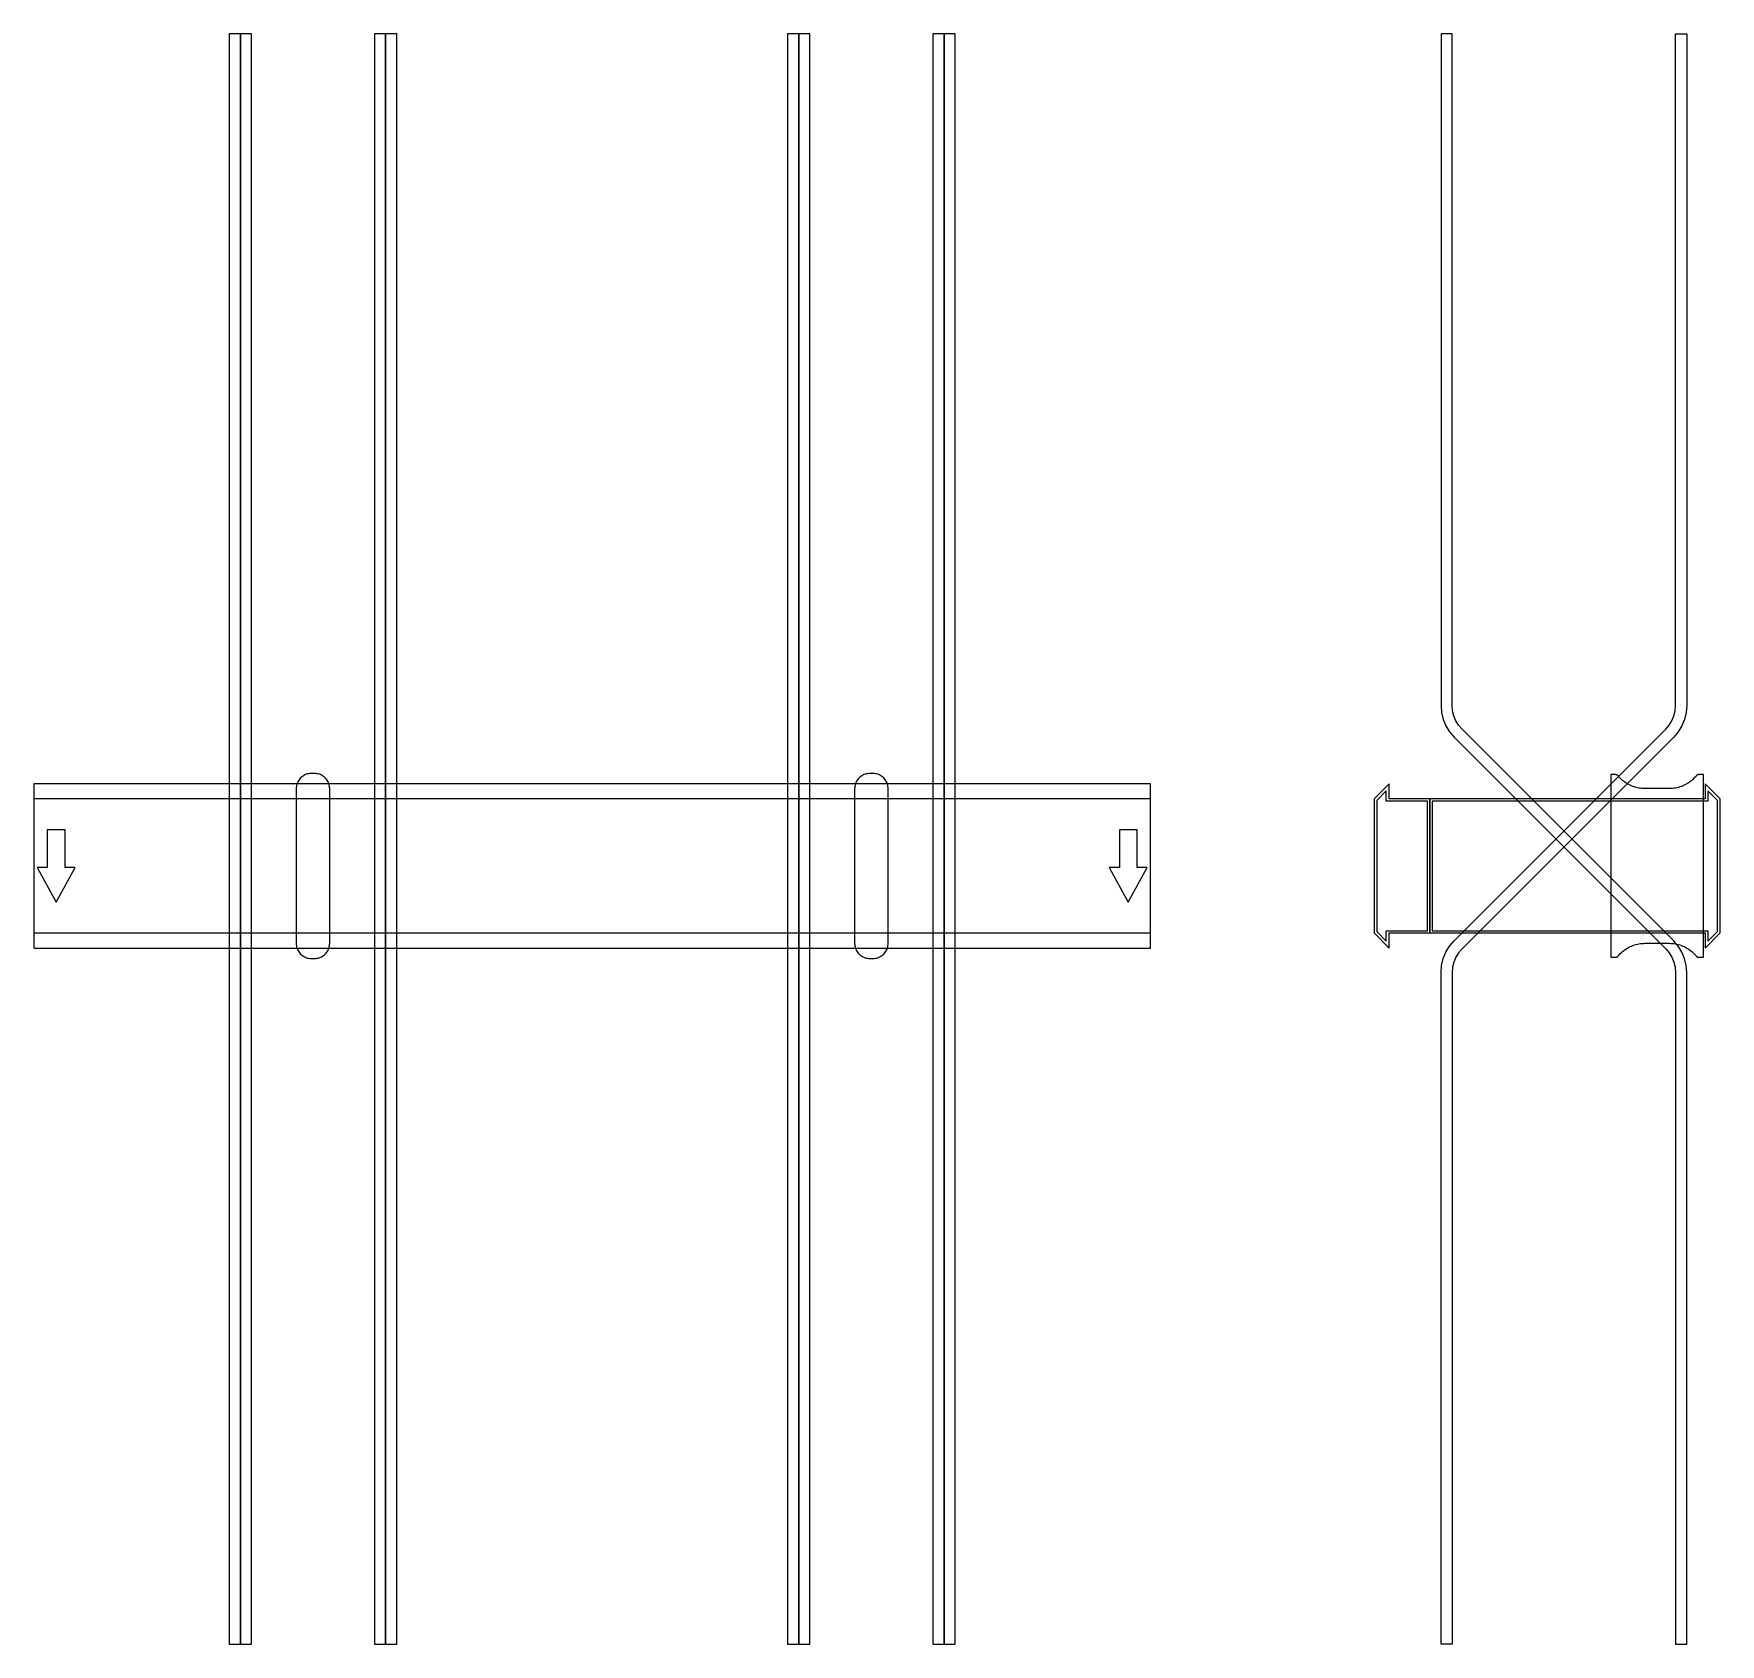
# Model space of a CAD drawing. Extents: x 0 to 1510, y -697 to 745.
import ezdxf

# ---------------------------------------------------------------- set-up
doc = ezdxf.new("R2010")
doc.units = 0
doc.layers.add('Halfen', color=7, linetype='CONTINUOUS')

msp = doc.modelspace()

# ---------------------------------------------------------------- linework, layer by layer
at = {"layer": 'Halfen', "color": 7}
for points in [[(185, -696.961), (185, 745.246), (175, 745.246), (175, -696.961)], [(195, -696.961), (195, 745.246), (185, 745.246), (185, -696.961)], [(315, -696.961), (315, 745.246), (305, 745.246), (305, -696.961)], [(325, -696.961), (325, 745.246), (315, 745.246), (315, -696.961)], [(685, -696.961), (685, 745.246), (675, 745.246), (675, -696.961)], [(695, -696.961), (695, 745.246), (685, 745.246), (685, -696.961)], [(815, -696.961), (815, 745.246), (805, 745.246), (805, -696.961)], [(825, -696.961), (825, 745.246), (815, 745.246), (815, -696.961)], [(1480, -696.961), (1480, -95.355), (1479.508, -89.098), (1478.042, -82.995), (1475.64, -77.196), (1472.361, -71.844), (1468.284, -67.071), (1278.787, 122.426), (1275.729, 126.006), (1273.27, 130.02), (1271.468, 134.369), (1270.369, 138.947), (1270, 143.64), (1270, 206.246), (1270, 745.246), (1260, 745.246), (1260, 206.246), (1260, 143.64), (1260.492, 137.382), (1261.958, 131.279), (1264.36, 125.48), (1267.639, 120.128), (1271.716, 115.355), (1461.213, -74.142), (1464.271, -77.722), (1466.73, -81.736), (1468.532, -86.085), (1469.631, -90.662), (1470, -95.355), (1470, -696.961)], [(1260, -696.961), (1260, -95.355), (1260.492, -89.098), (1261.958, -82.995), (1264.36, -77.196), (1267.639, -71.844), (1271.716, -67.071), (1461.213, 122.426), (1464.271, 126.006), (1466.73, 130.02), (1468.532, 134.369), (1469.631, 138.947), (1470, 143.64), (1470, 206.246), (1470, 745.246), (1480, 745.246), (1480, 206.246), (1480, 143.64), (1479.508, 137.382), (1478.042, 131.279), (1475.64, 125.48), (1472.361, 120.128), (1468.284, 115.355), (1278.787, -74.142), (1275.729, -77.722), (1273.27, -81.736), (1271.468, -86.085), (1270.369, -90.662), (1270, -95.355), (1270, -696.961)], [(265, -69.3), (265, -56.8), (265, 69.3), (264.958, 70.359), (264.834, 71.412), (264.627, 72.452), (264.339, 73.472), (263.972, 74.466), (263.529, 75.429), (263.011, 76.354), (262.422, 77.235), (261.765, 78.068), (261.046, 78.846), (260.268, 79.565), (259.435, 80.222), (258.554, 80.811), (257.629, 81.329), (256.666, 81.772), (255.672, 82.139), (254.652, 82.427), (253.612, 82.634), (252.559, 82.758), (251.5, 82.8), (248.5, 82.8), (247.441, 82.758), (246.388, 82.634), (245.348, 82.427), (244.328, 82.139), (243.334, 81.772), (242.371, 81.329), (241.446, 80.811), (240.565, 80.222), (239.732, 79.565), (238.954, 78.846), (238.235, 78.068), (237.578, 77.235), (236.989, 76.354), (236.471, 75.429), (236.028, 74.466), (235.661, 73.472), (235.373, 72.452), (235.166, 71.412), (235.042, 70.359), (235, 69.3), (235, -56.8), (235, -69.3), (235.042, -70.359), (235.166, -71.412), (235.373, -72.452), (235.661, -73.472), (236.028, -74.466), (236.471, -75.429), (236.989, -76.354), (237.578, -77.235), (238.235, -78.068), (238.954, -78.846), (239.732, -79.565), (240.565, -80.222), (241.446, -80.811), (242.371, -81.329), (243.334, -81.772), (244.328, -82.139), (245.348, -82.427), (246.388, -82.634), (247.441, -82.758), (248.5, -82.8), (251.5, -82.8), (252.559, -82.758), (253.612, -82.634), (254.652, -82.427), (255.672, -82.139), (256.666, -81.772), (257.629, -81.329), (258.554, -80.811), (259.435, -80.222), (260.268, -79.565), (261.046, -78.846), (261.765, -78.068), (262.422, -77.235), (263.011, -76.354), (263.529, -75.429), (263.972, -74.466), (264.339, -73.472), (264.627, -72.452), (264.834, -71.412), (264.958, -70.359), (265, -69.3)], [(765, -69.3), (765, -56.8), (765, 69.3), (764.958, 70.359), (764.834, 71.412), (764.627, 72.452), (764.339, 73.472), (763.972, 74.466), (763.529, 75.429), (763.011, 76.354), (762.422, 77.235), (761.765, 78.068), (761.046, 78.846), (760.268, 79.565), (759.435, 80.222), (758.554, 80.811), (757.629, 81.329), (756.666, 81.772), (755.672, 82.139), (754.652, 82.427), (753.612, 82.634), (752.559, 82.758), (751.5, 82.8), (748.5, 82.8), (747.441, 82.758), (746.388, 82.634), (745.348, 82.427), (744.328, 82.139), (743.334, 81.772), (742.371, 81.329), (741.446, 80.811), (740.565, 80.222), (739.732, 79.565), (738.954, 78.846), (738.235, 78.068), (737.578, 77.235), (736.989, 76.354), (736.471, 75.429), (736.028, 74.466), (735.661, 73.472), (735.373, 72.452), (735.166, 71.412), (735.042, 70.359), (735, 69.3), (735, -56.8), (735, -69.3), (735.042, -70.359), (735.166, -71.412), (735.373, -72.452), (735.661, -73.472), (736.028, -74.466), (736.471, -75.429), (736.989, -76.354), (737.578, -77.235), (738.235, -78.068), (738.954, -78.846), (739.732, -79.565), (740.565, -80.222), (741.446, -80.811), (742.371, -81.329), (743.334, -81.772), (744.328, -82.139), (745.348, -82.427), (746.388, -82.634), (747.441, -82.758), (748.5, -82.8), (751.5, -82.8), (752.559, -82.758), (753.612, -82.634), (754.652, -82.427), (755.672, -82.139), (756.666, -81.772), (757.629, -81.329), (758.554, -80.811), (759.435, -80.222), (760.268, -79.565), (761.046, -78.846), (761.765, -78.068), (762.422, -77.235), (763.011, -76.354), (763.529, -75.429), (763.972, -74.466), (764.339, -73.472), (764.627, -72.452), (764.834, -71.412), (764.958, -70.359), (765, -69.3)], [(1495, -81.8), (1495, 81.8), (1491, 81.8), (1490.846, 81.797), (1490.691, 81.786), (1490.538, 81.769), (1490.385, 81.746), (1490.234, 81.715), (1490.084, 81.678), (1489.936, 81.634), (1489.789, 81.584), (1489.646, 81.527), (1489.505, 81.464), (1489.366, 81.395), (1489.231, 81.32), (1489.1, 81.239), (1488.972, 81.153), (1488.848, 81.06), (1488.728, 80.963), (1488.613, 80.86), (1488.502, 80.752), (1488.397, 80.639), (1488.296, 80.522), (1487.41, 79.491), (1486.479, 78.5), (1485.505, 77.551), (1484.491, 76.646), (1483.437, 75.787), (1482.347, 74.975), (1481.222, 74.211), (1480.064, 73.499), (1478.876, 72.838), (1477.66, 72.23), (1476.418, 71.676), (1475.153, 71.178), (1473.867, 70.736), (1472.563, 70.351), (1471.243, 70.024), (1469.911, 69.756), (1468.567, 69.547), (1467.216, 69.397), (1465.859, 69.307), (1464.5, 69.277), (1442.5, 69.277), (1441.141, 69.307), (1439.784, 69.397), (1438.433, 69.547), (1437.089, 69.756), (1435.757, 70.024), (1434.437, 70.351), (1433.133, 70.736), (1431.847, 71.178), (1430.582, 71.676), (1429.34, 72.23), (1428.124, 72.838), (1426.936, 73.499), (1425.778, 74.211), (1424.653, 74.975), (1423.563, 75.787), (1422.509, 76.646), (1421.495, 77.551), (1420.521, 78.5), (1419.59, 79.491), (1418.704, 80.522), (1418.603, 80.639), (1418.498, 80.752), (1418.387, 80.86), (1418.272, 80.963), (1418.152, 81.06), (1418.028, 81.153), (1417.9, 81.239), (1417.769, 81.32), (1417.634, 81.395), (1417.495, 81.464), (1417.354, 81.527), (1417.211, 81.584), (1417.064, 81.634), (1416.916, 81.678), (1416.766, 81.715), (1416.615, 81.746), (1416.462, 81.769), (1416.309, 81.786), (1416.154, 81.797), (1416, 81.8), (1412, 81.8), (1412, -81.8), (1416, -81.8), (1416.154, -81.797), (1416.309, -81.786), (1416.462, -81.769), (1416.615, -81.746), (1416.766, -81.715), (1416.916, -81.678), (1417.064, -81.634), (1417.211, -81.584), (1417.354, -81.527), (1417.495, -81.464), (1417.634, -81.395), (1417.769, -81.32), (1417.9, -81.239), (1418.028, -81.153), (1418.152, -81.06), (1418.272, -80.963), (1418.387, -80.86), (1418.498, -80.752), (1418.603, -80.639), (1418.704, -80.522), (1419.59, -79.491), (1420.521, -78.5), (1421.495, -77.551), (1422.509, -76.646), (1423.563, -75.787), (1424.653, -74.975), (1425.778, -74.211), (1426.936, -73.499), (1428.124, -72.838), (1429.34, -72.23), (1430.582, -71.676), (1431.847, -71.178), (1433.133, -70.736), (1434.437, -70.351), (1435.757, -70.024), (1437.089, -69.756), (1438.433, -69.547), (1439.784, -69.397), (1441.141, -69.307), (1442.5, -69.277), (1464.5, -69.277), (1465.859, -69.307), (1467.216, -69.397), (1468.567, -69.547), (1469.911, -69.756), (1471.243, -70.024), (1472.563, -70.351), (1473.867, -70.736), (1475.153, -71.178), (1476.418, -71.676), (1477.66, -72.23), (1478.876, -72.838), (1480.064, -73.499), (1481.222, -74.211), (1482.347, -74.975), (1483.437, -75.787), (1484.491, -76.646), (1485.505, -77.551), (1486.479, -78.5), (1487.41, -79.491), (1488.296, -80.522), (1488.397, -80.639), (1488.502, -80.752), (1488.613, -80.86), (1488.728, -80.963), (1488.848, -81.06), (1488.972, -81.153), (1489.1, -81.239), (1489.231, -81.32), (1489.366, -81.395), (1489.505, -81.464), (1489.646, -81.527), (1489.789, -81.584), (1489.936, -81.634), (1490.084, -81.678), (1490.234, -81.715), (1490.385, -81.746), (1490.538, -81.769), (1490.691, -81.786), (1490.846, -81.797), (1491, -81.8)], [(0, -73.5), (1000, -73.5), (1000, 73.5), (0, 73.5)], [(1250, -60), (1250, 60), (1213.5, 60), (1213.5, 73.5), (1200, 60), (1200, -60), (1213.5, -73.5), (1213.5, -60)], [(1248, -58), (1248, 58), (1211, 58), (1211, 67.25), (1202.5, 58.75), (1202.5, -58.75), (1211, -67.25), (1211, -58)], [(1510, -60), (1510, 60), (1496.5, 73.5), (1496.5, 60), (1250, 60), (1250, -60), (1496.5, -60), (1496.5, -73.5)], [(1507.5, -58.75), (1507.5, 58.75), (1499, 67.25), (1499, 58), (1252, 58), (1252, -58), (1499, -58), (1499, -67.25)], [(0, -60), (1000, -60), (1000, 60), (0, 60)], [(20, -32.5), (37, -1.5), (28, -1.5), (28, 32.5), (12, 32.5), (12, -1.5), (3, -1.5)], [(980, -32.5), (997, -1.5), (988, -1.5), (988, 32.5), (972, 32.5), (972, -1.5), (963, -1.5)]]:
    msp.add_lwpolyline(points, close=True, dxfattribs=at)

doc.saveas('drawing.dxf')
